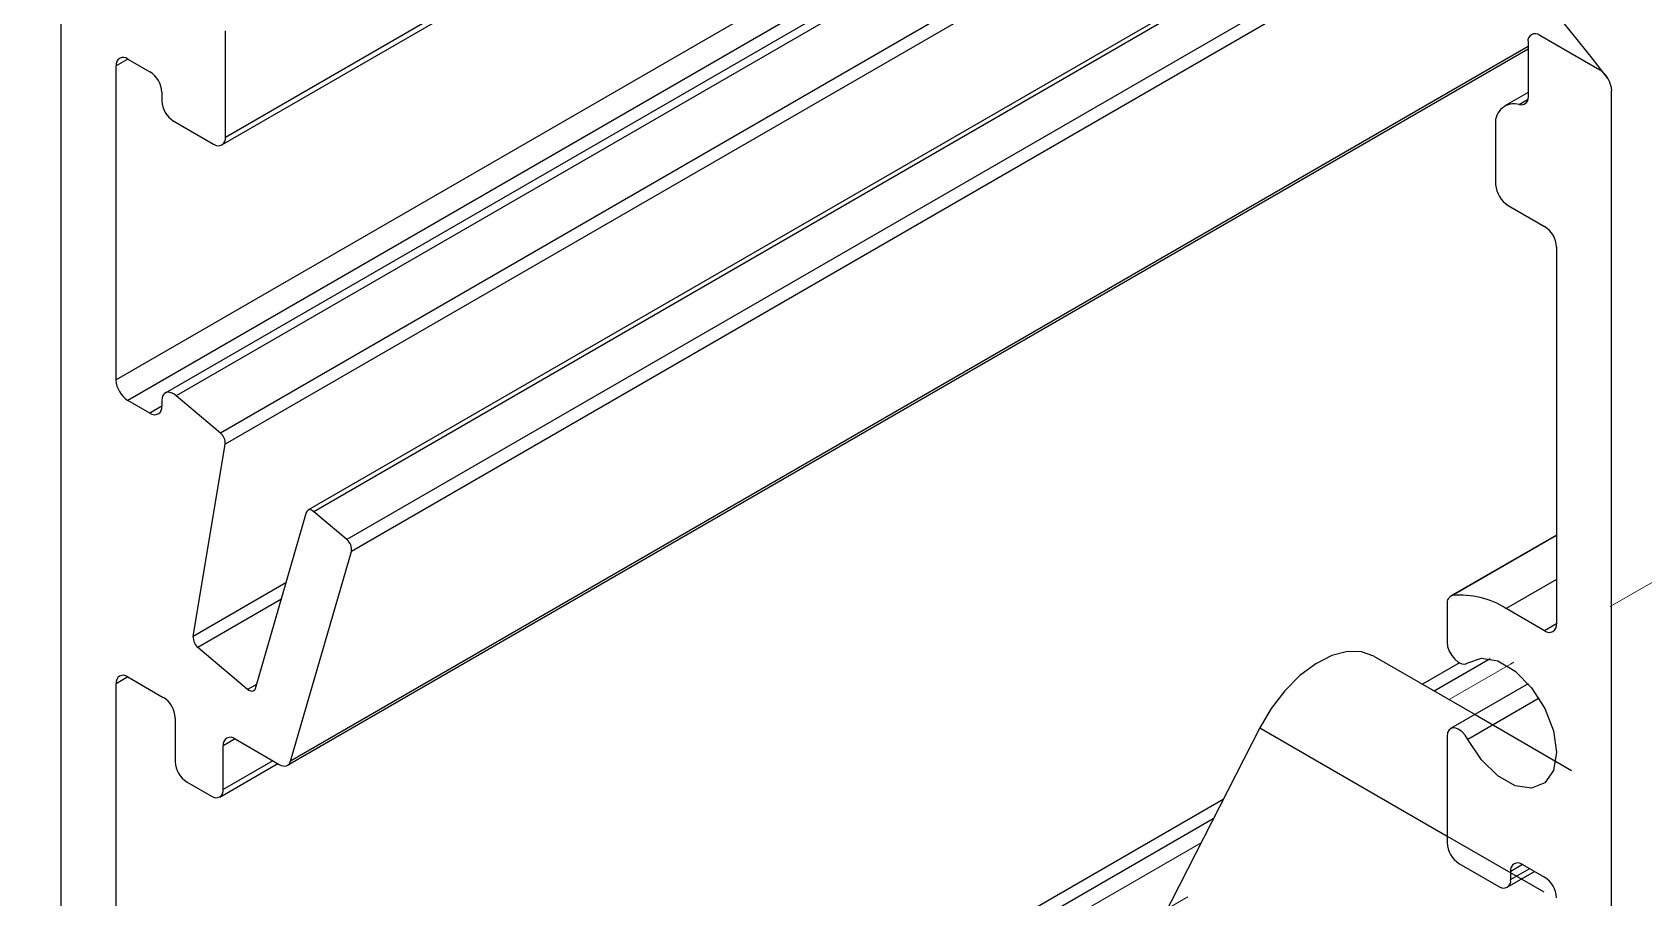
# Model space of a CAD drawing. Extents: x 0 to 11.4, y -13.7 to 0.
# Drawn here: x 7.054 to 8.499, y -2.223 to -1.447 of the extents above; entities that cross this region are included whole.
import ezdxf

# ---------------------------------------------------------------- set-up
doc = ezdxf.new("R2010")
doc.units = 0
doc.header["$LTSCALE"] = 0.5
doc.header["$MEASUREMENT"] = 0
doc.linetypes.add('HIDDEN2', pattern=[0.1875, 0.125, -0.0625])
for name, color, linetype in [('Brackets', 181, 'CONTINUOUS'), ('Dimension', 10, 'CONTINUOUS'), ('Housing', 150, 'CONTINUOUS')]:
    doc.layers.add(name, color=color, linetype=linetype)
doc.layers.add('Jig', color=41, linetype='CONTINUOUS', lineweight=13)

msp = doc.modelspace()

# ---------------------------------------------------------------- linework, layer by layer
at = {"layer": 'Brackets', "linetype": 'Continuous', "transparency": 16777216}
for p, q in [((8.2574, -2.0063), (8.348, -2.0586)), ((8.155, -2.0706), (7.7602, -2.8418)), ((8.155, -2.0706), (8.323, -2.1676))]:
    msp.add_line(p, q, dxfattribs=at)
at = {"layer": 'Brackets', "linetype": 'HIDDEN2', "transparency": 16777216}
for p, q in [((8.348, -2.0586), (8.7878, -2.3126)), ((8.323, -2.1676), (8.6854, -2.3769))]:
    msp.add_line(p, q, dxfattribs=at)
at = {"layer": 'Brackets', "linetype": 'Continuous', "transparency": 16777216, "flags": 128}
msp.add_lwpolyline([(8.2574, -2.0063), (8.2463, -2.0022), (8.2335, -2.002), (8.2196, -2.0057), (8.2052, -2.013), (8.191, -2.0236), (8.1775, -2.0372), (8.1653, -2.0531), (8.155, -2.0706)], dxfattribs=at)
at = {"layer": 'Dimension', "transparency": 16777216}
msp.add_arc((6.6754, -2.8762), 2.2667, 37.756, 78.2279, dxfattribs=at)
at = {"layer": 'Housing', "transparency": 16777216}
for p, q in [((7.0797, -0.6956), (7.0797, -2.7639)), ((8.0438, -1.0693), (7.2273, -1.5409)), ((7.2242, -1.5477), (8.0476, -1.0722)), ((8.1598, -1.1632), (7.1292, -1.7584)), ((8.1766, -1.178), (7.1398, -1.7768)), ((8.1853, -1.1857), (7.1734, -1.7702)), ((8.1908, -1.1907), (7.1832, -1.7726)), ((8.2285, -1.2253), (7.2229, -1.8061)), ((8.2367, -1.2331), (7.2272, -1.8161)), ((8.3018, -1.2975), (7.3012, -1.8753)), ((8.3045, -1.3003), (7.3065, -1.8766)), ((8.3304, -1.3275), (7.3362, -1.9017)), ((8.3382, -1.3359), (7.3403, -1.9123)), ((7.2273, -1.5409), (7.2273, -1.4452)), ((8.3956, -1.4593), (7.2858, -2.1003)), ((8.3956, -1.4555), (8.3956, -1.5043)), ((8.4599, -1.4805), (8.4062, -1.4494)), ((7.1398, -1.4707), (7.1292, -1.4768)), ((7.1398, -1.4707), (7.1596, -1.4821)), ((7.2831, -2.104), (8.3956, -1.4615)), ((7.1292, -1.7584), (7.1292, -1.4768)), ((7.1702, -1.5005), (7.1702, -1.5079)), ((8.3956, -1.5007), (8.3747, -1.5127)), ((8.4705, -3.8419), (8.4705, -1.4988)), ((8.3952, -1.5072), (8.3877, -1.5116)), ((7.1809, -1.5263), (7.2167, -1.547)), ((8.3664, -1.5291), (8.3664, -1.5832)), ((8.3777, -1.602), (8.4104, -1.6209)), ((8.421, -1.6392), (8.421, -1.9773)), ((7.1596, -1.7883), (7.1398, -1.7768)), ((7.1702, -1.777), (7.1702, -1.7821)), ((7.2229, -1.8061), (7.1832, -1.7726)), ((7.1702, -1.7821), (7.1596, -1.7883)), ((7.1984, -1.9885), (7.2272, -1.8161)), ((7.2998, -1.8773), (7.2539, -2.0354)), ((7.3362, -1.9017), (7.3065, -1.8766)), ((8.421, -1.8977), (8.3261, -1.9525)), ((8.421, -1.8981), (8.3279, -1.9519)), ((7.2858, -2.1003), (7.3403, -1.9123)), ((7.2815, -1.9405), (7.1984, -1.9885)), ((8.421, -1.9373), (8.3758, -1.9634)), ((7.2771, -1.9555), (7.2027, -1.9985)), ((8.323, -1.9594), (8.323, -1.9935)), ((8.4104, -1.9834), (8.3758, -1.9634)), ((8.421, -1.9773), (8.4104, -1.9834)), ((7.2472, -2.0361), (7.2027, -1.9985)), ((8.3617, -2.0085), (8.3115, -2.0375)), ((8.3341, -2.0122), (8.3009, -2.0314)), ((7.1398, -2.0248), (7.1292, -2.031)), ((7.1292, -2.7081), (7.1292, -2.031)), ((7.1398, -2.0248), (7.1716, -2.0432)), ((7.2551, -2.0316), (7.2472, -2.0361)), ((8.3957, -2.031), (8.3261, -2.0712)), ((8.4054, -2.0439), (8.3416, -2.0808)), ((7.1822, -2.0616), (7.1822, -2.1008)), ((7.236, -2.0804), (7.2254, -2.0865)), ((7.236, -2.0804), (7.2756, -2.1033)), ((8.323, -2.0781), (8.323, -2.1737)), ((7.2254, -2.1257), (7.2254, -2.0865)), ((7.2223, -2.1326), (7.2743, -2.1025)), ((7.2699, -2.1), (7.2254, -2.1257)), ((7.1929, -2.1191), (7.2148, -2.1318)), ((8.1222, -2.1346), (7.1292, -2.7081)), ((8.1133, -2.152), (7.1323, -2.7186)), ((8.3336, -2.1921), (8.3694, -2.2128)), ((8.3906, -2.1931), (8.38, -2.1992)), ((8.397, -2.1968), (8.38, -2.2066)), ((8.3906, -2.1931), (8.4104, -2.2045)), ((8.3769, -2.2135), (8.4014, -2.1993)), ((8.38, -2.2066), (8.38, -2.1992))]:
    msp.add_line(p, q, dxfattribs=at)
at = {"layer": 'Housing', "transparency": 16777216, "flags": 128}
for points in [[(8.3956, -1.5043), (8.3954, -1.5062), (8.395, -1.5079), (8.3943, -1.5094), (8.3934, -1.5105), (8.3922, -1.5113), (8.3908, -1.5118), (8.3893, -1.5119), (8.3877, -1.5116)], [(7.1832, -1.7726), (7.1809, -1.7709), (7.1785, -1.7699), (7.1763, -1.7695), (7.1742, -1.7698), (7.1726, -1.7707), (7.1713, -1.7723), (7.1705, -1.7745), (7.1702, -1.777)], [(7.3065, -1.8766), (7.3054, -1.8759), (7.3044, -1.8753), (7.3033, -1.875), (7.3024, -1.875), (7.3015, -1.8752), (7.3008, -1.8757), (7.3002, -1.8764), (7.2998, -1.8773)], [(8.323, -1.9935), (8.3234, -1.9975), (8.3248, -2.0016), (8.3271, -2.0056), (8.3299, -2.009), (8.333, -2.0116), (8.3362, -2.013), (8.3391, -2.0133), (8.3416, -2.0123)], [(8.3416, -2.0123), (8.3537, -2.0079), (8.3684, -2.0105), (8.384, -2.0197), (8.3987, -2.0345), (8.4106, -2.053), (8.4183, -2.0731), (8.421, -2.0924), (8.4183, -2.1086), (8.4106, -2.1198), (8.3987, -2.1246), (8.384, -2.1224), (8.3684, -2.1136), (8.3537, -2.0992), (8.3416, -2.0808)], [(7.2539, -2.0354), (7.2536, -2.0363), (7.253, -2.037), (7.2523, -2.0375), (7.2514, -2.0378), (7.2504, -2.0377), (7.2494, -2.0374), (7.2483, -2.0369), (7.2472, -2.0361)], [(8.3416, -2.0808), (8.3391, -2.077), (8.3362, -2.0738), (8.333, -2.0716), (8.3299, -2.0706), (8.3271, -2.0708), (8.3248, -2.0722), (8.3234, -2.0747), (8.323, -2.0781)], [(7.2756, -2.1033), (7.2773, -2.1041), (7.279, -2.1046), (7.2806, -2.1047), (7.282, -2.1045), (7.2833, -2.1039), (7.2844, -2.103), (7.2852, -2.1018), (7.2858, -2.1003)]]:
    msp.add_lwpolyline(points, dxfattribs=at)
at = {"layer": 'Housing', "transparency": 16777216}
for centre, radius, start, end in [((8.402, -1.4545), 0.00655, 50.7624, 189.2023), ((7.1357, -1.4757), 0.00655, 50.7624, 189.2023), ((7.1472, -1.5015), 0.0231, 2.6115, 57.3885), ((8.4475, -1.4999), 0.0231, 2.6115, 57.3885), ((7.1933, -1.5069), 0.0231, 182.6115, 237.3885), ((8.3829, -1.5274), 0.0166, 73.184, 185.6711), ((7.2208, -1.5419), 0.00655, 230.7624, 9.2023), ((8.3927, -1.5802), 0.0265, 186.6222, 235.5126), ((8.398, -1.6403), 0.0231, 2.6114, 57.3893), ((7.1522, -1.7574), 0.0231, 182.6115, 237.3885), ((7.1638, -1.7832), 0.00655, 230.7624, 9.2023), ((7.2153, -1.8153), 0.0119, 356.1807, 50.4223), ((7.329, -1.9106), 0.0115, 351.8253, 51.1924), ((8.3296, -1.9584), 0.0067, 104.8712, 188.711), ((8.3353, -2.0261), 0.0746, 57.1798, 95.7375), ((8.4146, -1.9784), 0.00655, 230.7624, 9.2023), ((7.2103, -1.9893), 0.0119, 176.1807, 230.4223), ((7.1357, -2.0299), 0.00655, 50.7624, 189.2023), ((7.1592, -2.0626), 0.0231, 2.6115, 57.3885), ((7.2318, -2.0855), 0.00655, 50.7624, 189.2023), ((7.2053, -2.0997), 0.0231, 182.6115, 237.3885), ((7.2189, -2.1267), 0.00655, 230.7624, 9.2023), ((8.346, -2.1726), 0.0231, 182.6115, 237.3885), ((8.3864, -2.1981), 0.00655, 50.7624, 189.2023), ((8.3735, -2.2077), 0.00655, 230.7624, 9.2023), ((8.398, -2.2239), 0.0231, 2.6115, 57.3885)]:
    msp.add_arc(centre, radius, start, end, dxfattribs=at)
at = {"layer": 'Jig', "linetype": 'HIDDEN2', "transparency": 16777216}
msp.add_line((9.2487, -1.5117), (8.3799, -2.0133), dxfattribs=at)
at = {"layer": 'Jig', "linetype": 'Continuous', "transparency": 16777216}
for p, q in [((8.3799, -2.0133), (8.3247, -2.0451)), ((8.1023, -2.1736), (7.054, -2.7787)), ((8.0233, -2.2608), (8.0904, -2.2221))]:
    msp.add_line(p, q, dxfattribs=at)

doc.saveas('drawing.dxf')
